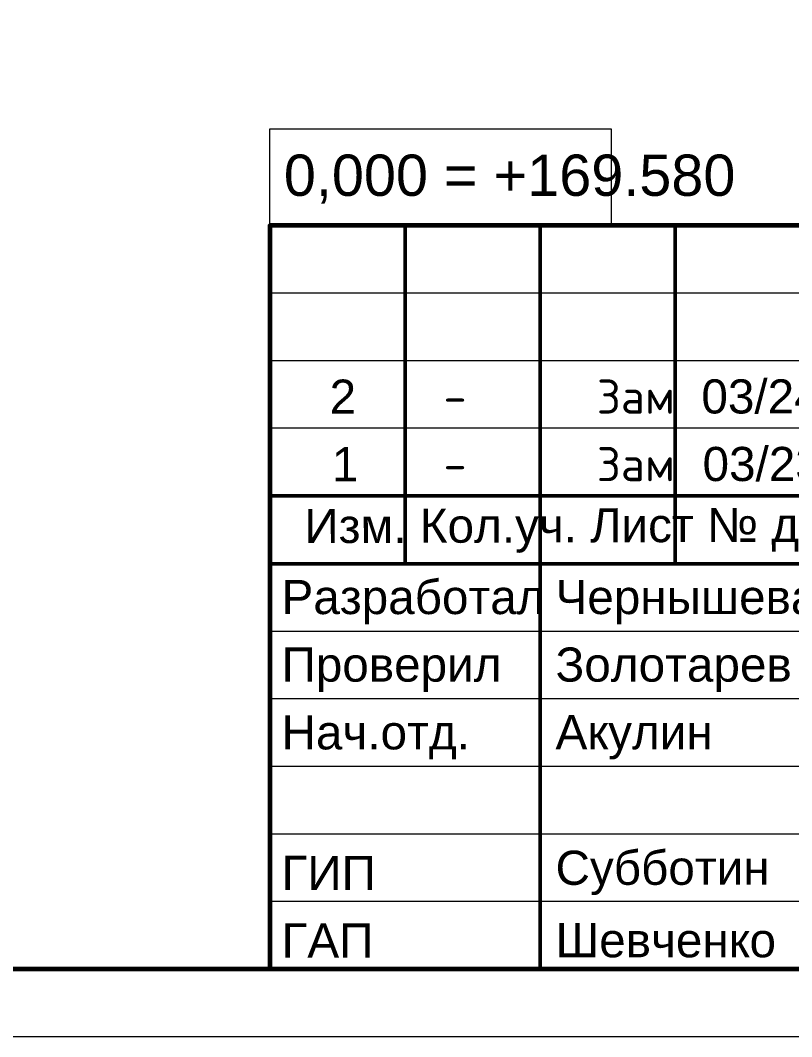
# Model space of a CAD drawing. Header units: millimetres. Extents: x -84737 to 172119, y -43083 to 59399.
# Drawn here: x 148290 to 153999, y -43083 to -35566 of the extents above; entities that cross this region are included whole.
import ezdxf

# ---------------------------------------------------------------- set-up
doc = ezdxf.new("R2010")
doc.units = ezdxf.units.MM
doc.layers.add('PDF _Геометрия', color=7, linetype='Continuous')
doc.layers.add('PDF _Текст', color=7, linetype='Continuous')
doc.styles.add('PDF GOSTCommon', font='arial.ttf')
doc.styles.add('PDF ISOCPEUR', font='isocpeur.ttf')

msp = doc.modelspace()

# ---------------------------------------------------------------- linework, layer by layer
at = {"layer": 'PDF _Геометрия', "lineweight": 20}
msp.add_lwpolyline([(169138.1, 16315.6), (169138.1, -43082.6), (85040, -43082.6), (85040, 16315.6)], close=True, dxfattribs=at)
at = {"layer": 'PDF _Геометрия', "lineweight": 60}
msp.add_lwpolyline([(168638.6, 15816.1), (168638.6, -42583.1), (87033.8, -42583.1), (87033.8, 15816.1)], close=True, dxfattribs=at)
at = {"layer": 'PDF _Геометрия', "lineweight": 9}
msp.add_lwpolyline([(150135.9, -36369), (152663.1, -36369), (152663.1, -37084.4), (150135.9, -37084.4)], close=True, dxfattribs=at)
at = {"layer": 'PDF _Геометрия', "lineweight": 60}
msp.add_lwpolyline([(168638.6, -37084.4), (150135.9, -37084.4), (150135.9, -42583.1)], dxfattribs=at)
at = {"layer": 'PDF _Геометрия', "lineweight": 50}
for points in [[(151139.2, -37084.4), (151139.2, -39586.1)], [(152138.2, -37084.4), (152138.2, -42583.1)], [(153137.2, -37084.4), (153137.2, -39586.1)], [(156637.9, -39082.4), (150135.9, -39082.4)], [(168638.6, -39586.1), (156637.9, -39586.1), (150135.9, -39586.1)]]:
    msp.add_lwpolyline(points, dxfattribs=at)
at = {"layer": 'PDF _Геометрия', "lineweight": 18}
for points in [[(156637.9, -37583.9), (150135.9, -37583.9)], [(156637.9, -38083.4), (150135.9, -38083.4)], [(156637.9, -38582.9), (150135.9, -38582.9)], [(156637.9, -40085.6), (150135.9, -40085.6)], [(156637.9, -40585.1), (150135.9, -40585.1)], [(156637.9, -41084.6), (150135.9, -41084.6)], [(156637.9, -41584.1), (150135.9, -41584.1)], [(156637.9, -42083.6), (150135.9, -42083.6)]]:
    msp.add_lwpolyline(points, dxfattribs=at)

# ---------------------------------------------------------------- texts
at = {"layer": 'PDF _Текст', "attachment_point": 4}
for s, insert, char_height, style in [('0,000 = +169.580', (150240.2, -36740.1), 305.125, 'PDF GOSTCommon'), ('2', (150578.8, -38349.5), 252.4, 'PDF GOSTCommon'), ('-      Зам', (151421.2, -38349), 252.37, 'PDF ISOCPEUR'), ('03/24', (153330.5, -38349.5), 252.42, 'PDF GOSTCommon'), ('03/23', (153339, -38849.1), 252.42, 'PDF GOSTCommon'), ('1', (150595.7, -38849.1), 252.4, 'PDF GOSTCommon'), ('-      Зам', (151421.2, -38848.5), 252.37, 'PDF ISOCPEUR'), ('Разработал', (150223.2, -39869.2), 252.47, 'PDF GOSTCommon'), ('Чернышева', (152251, -39869.2), 252.47, 'PDF GOSTCommon'), ('Проверил', (150223.2, -40368.8), 252.47, 'PDF GOSTCommon'), ('Золотарев', (152250.9, -40368.8), 252.47, 'PDF GOSTCommon'), ('Нач.отд.', (150223.2, -40868.3), 252.47, 'PDF GOSTCommon'), ('Акулин', (152250.9, -40868.3), 252.47, 'PDF GOSTCommon'), ('Субботин', (152250.9, -41871.5), 252.47, 'PDF GOSTCommon'), ('ГИП', (150223.2, -41871.5), 252.47, 'PDF GOSTCommon'), ('ГАП', (150223.2, -42371.1), 252.47, 'PDF GOSTCommon'), ('Шевченко', (152250.9, -42371.1), 252.47, 'PDF GOSTCommon')]:
    msp.add_mtext(s, dxfattribs=dict(at, insert=insert, char_height=char_height, style=style))
at = {"layer": 'PDF _Текст', "insert": (150392.6, -39344.3), "char_height": 252.466, "attachment_point": 4, "rotation": 0.14597, "style": 'PDF GOSTCommon'}
msp.add_mtext('Изм. Кол.уч. Лист № док. Подпись', dxfattribs=at)

doc.saveas('drawing.dxf')
